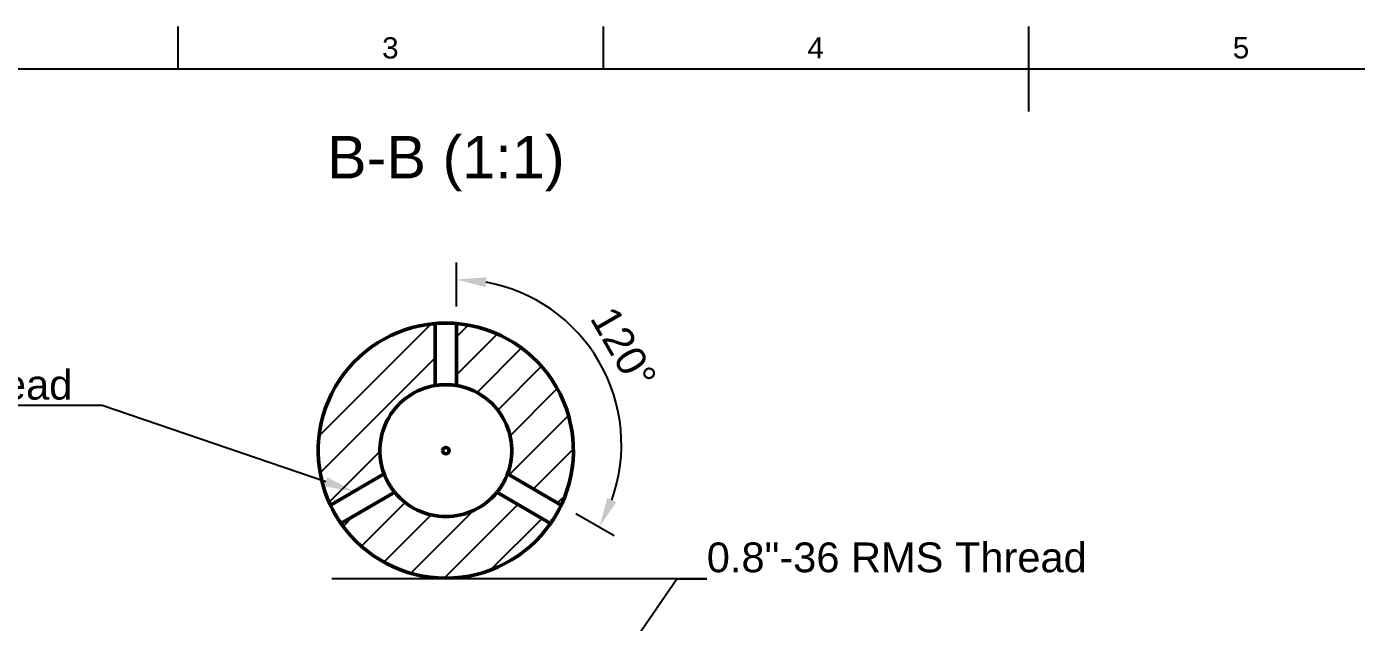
# Model space of a CAD drawing. Header units: millimetres. Extents: x 0 to 420, y 0 to 297.
# Drawn here: x 97.2 to 253.6, y 221.9 to 292 of the extents above; entities that cross this region are included whole.
import ezdxf
from ezdxf import colors
from ezdxf.entities.mleader import LeaderData, LeaderLine
from ezdxf.enums import TextEntityAlignment as Align
from ezdxf.math import Vec2, Vec3

# ---------------------------------------------------------------- set-up
doc = ezdxf.new("R2010")
doc.units = ezdxf.units.MM
doc.header["$LTSCALE"] = 0.75
for name, color, linetype, lineweight in [('Annotations', 7, 'Continuous', 25), ('Border', 7, 'Continuous', 25), ('Dimensions', 7, 'Continuous', 25), ('Hatching', 7, 'Continuous', 25), ('Visible', 7, 'Continuous', 50)]:
    doc.layers.add(name, color=color, linetype=linetype, lineweight=lineweight)
doc.styles.add('FusionTitle', font='arial.ttf')
doc.styles.get("Standard").update_dxf_attribs({"font": 'arial.ttf'})
doc.dimstyles.new('ISO-25', dxfattribs={"dimtxt": 3.5, "dimasz": 3.5, "dimexe": 2, "dimexo": 2, "dimgap": 1.5, "dimtad": 1, "dimzin": 12, "dimdsep": 46, "dimtxsty": 'Standard', "dimcen": 0, "dimclrd": 256, "dimclre": 256, "dimclrt": 256, "dimazin": 3, "dimtp": 0.1, "dimtm": 0.1, "dimtfac": 0.714, "dimtmove": 1, "dimatfit": 3, "dimfxl": 1, "dimtzin": 12, "dimarcsym": 0})

# ---------------------------------------------------------------- blocks, each defined once
blk = doc.blocks.new('ISO_A3_SHEET')
at = {"layer": 'Border'}
for p, q in [((115, 292), (115, 287)), ((165, 292), (165, 287)), ((215, 292), (215, 282)), ((410, 287), (20, 287))]:
    blk.add_line(p, q, dxfattribs=at)
at = {"layer": 'Border', "style": 'FusionTitle'}
for s, p in [('3', (140, 289.5)), ('4', (190, 289.5)), ('5', (240, 289.5))]:
    blk.add_text(s, height=2.5, dxfattribs=at).set_placement(p, align=Align.MIDDLE)
blk = doc.blocks.new('*D29')
at = {"layer": 'Defpoints', "color": 0, "transparency": 16777216}
for p in [(147.763985, 257.089414), (147.763985, 249.790595), (166.870208, 246.228259), (153.766648, 239.393678), (160.087612, 235.744268)]:
    blk.add_point(p, dxfattribs=at)
at = {"layer": 'Dimensions', "lineweight": -2, "transparency": 16777216}
for p, q in [((147.763985, 259.089414), (147.763985, 264.260284)), ((161.819662, 234.744268), (166.297767, 232.158833))]:
    blk.add_line(p, q, dxfattribs=at)
blk.add_arc((147.763985, 242.859317), 19.400967, 340.35042, 79.64958, dxfattribs=at)
at = {"layer": 'Dimensions', "transparency": 16777216}
for points in [[(151.1971, 261.363623), (151.302335, 262.525533), (147.763985, 262.260284)], [(166.564604, 236.090509), (165.505742, 236.580328), (164.565716, 233.158833)]]:
    blk.add_solid(points, dxfattribs=at)
at = {"layer": 'Dimensions', "transparency": 16777216, "insert": (167.412346, 254.203303), "char_height": 3.5, "attachment_point": 5, "rotation": 300.00001157}
blk.add_mtext('120°', dxfattribs=at)

msp = doc.modelspace()

# ---------------------------------------------------------------- hatches: boundary and pattern name
at = {"layer": 'Hatching'}
h = msp.add_hatch(dxfattribs=at)
h.set_pattern_fill('ANSI31', color=256, style=0)
edge = h.paths.add_edge_path(flags=0)
edge.add_line((140.517, 237.239), (134.196, 233.59))
edge.add_ellipse((146.52, 242.141), major_axis=(-12.324, -8.552), ratio=1, start_angle=360, end_angle=470.48556)
edge.add_line((158.844, 233.59), (152.523, 237.239))
edge.add_ellipse((146.52, 242.141), major_axis=(6.003, -4.902), ratio=1, start_angle=-101.52618, end_angle=0, ccw=False)
edge = h.paths.add_edge_path(flags=0)
edge.add_line((145.276, 249.791), (145.276, 257.089))
edge.add_ellipse((146.52, 242.141), major_axis=(-1.244, 14.948), ratio=1, start_angle=360, end_angle=470.48556)
edge.add_line((132.952, 235.744), (139.273, 239.394))
edge.add_ellipse((146.52, 242.141), major_axis=(-7.247, -2.747), ratio=1, start_angle=-101.52618, end_angle=0, ccw=False)
edge = h.paths.add_edge_path(flags=0)
edge.add_line((147.764, 257.089), (147.764, 249.791))
edge.add_ellipse((146.52, 242.141), major_axis=(1.244, 7.65), ratio=1, start_angle=-101.52618, end_angle=0, ccw=False)
edge.add_line((153.767, 239.394), (160.088, 235.744))
edge.add_ellipse((146.52, 242.141), major_axis=(13.568, -6.397), ratio=1, start_angle=360, end_angle=470.48556)

# ---------------------------------------------------------------- linework, layer by layer
at = {"layer": 'Visible', "extrusion": (0, 0, -1)}
for p, q in [((145.276, 249.791, 5.421), (145.276, 257.089, 5.421)), ((147.764, 257.089, 5.421), (147.764, 249.791, 5.421)), ((132.952, 235.744, 5.421), (139.273, 239.394, 5.421)), ((153.767, 239.394, 5.421), (160.088, 235.744, 5.421)), ((140.517, 237.239, 5.421), (134.196, 233.59, 5.421)), ((158.844, 233.59, 5.421), (152.523, 237.239, 5.421))]:
    msp.add_line(p, q, dxfattribs=at)
msp.add_circle((-146.52, 242.141, 4.702), 0.375, dxfattribs=at)
at = {"layer": 'Visible'}
for start, end in [(94.75722, 205.24278), (334.75722, 85.24278), (214.75722, 325.24278)]:
    msp.add_arc((146.52, 242.141, 5.421), 15, start, end, dxfattribs=at)
at = {"layer": 'Visible', "extrusion": (0, 0, -1)}
for start, end in [(339.23691, 80.76309), (99.23691, 200.76309), (219.23691, 320.76309)]:
    msp.add_arc((-146.52, 242.141, -5.421), 7.75, start, end, dxfattribs=at)
at = {"layer": 'Visible'}
for points, knots in [([(145.276, 257.089, 5.421), (145.292, 257.091, 5.334), (145.317, 257.093, 5.247), (145.416, 257.101, 5.008), (145.514, 257.108, 4.866), (145.738, 257.121, 4.642), (145.88, 257.128, 4.544), (146.192, 257.138, 4.415), (146.361, 257.141, 4.384), (146.679, 257.141, 4.384), (146.848, 257.138, 4.415), (147.16, 257.128, 4.544), (147.302, 257.121, 4.642), (147.526, 257.108, 4.866), (147.624, 257.101, 5.008), (147.723, 257.093, 5.247), (147.748, 257.091, 5.334), (147.764, 257.089, 5.421)], [0.02222433, 0.02222433, 0.02222433, 0.02222433, 0.04765635, 0.04765635, 0.09531269, 0.09531269, 0.14296896, 0.14296896, 0.19062522, 0.19062522, 0.23828148, 0.23828148, 0.28593775, 0.28593775, 0.33359409, 0.33359409, 0.35902611, 0.35902611, 0.35902611, 0.35902611]), ([(147.764, 249.791, 5.421), (147.748, 249.793, 5.334), (147.723, 249.797, 5.247), (147.623, 249.812, 5.008), (147.526, 249.826, 4.866), (147.302, 249.852, 4.642), (147.16, 249.866, 4.545), (146.849, 249.886, 4.415), (146.679, 249.891, 4.384), (146.361, 249.891, 4.384), (146.191, 249.886, 4.415), (145.88, 249.866, 4.545), (145.738, 249.852, 4.642), (145.514, 249.826, 4.866), (145.416, 249.812, 5.008), (145.317, 249.797, 5.247), (145.292, 249.793, 5.334), (145.276, 249.791, 5.421)], [0.40402391, 0.40402391, 0.40402391, 0.40402391, 0.42951503, 0.42951503, 0.47723944, 0.47723944, 0.52496268, 0.52496268, 0.57268592, 0.57268592, 0.62040916, 0.62040916, 0.66813241, 0.66813241, 0.71585682, 0.71585682, 0.74134793, 0.74134793, 0.74134793, 0.74134793]), ([(139.273, 239.394, 5.421), (139.279, 239.379, 5.334), (139.288, 239.354, 5.247), (139.325, 239.261, 5.008), (139.361, 239.17, 4.866), (139.451, 238.963, 4.642), (139.51, 238.833, 4.545), (139.649, 238.553, 4.415), (139.729, 238.404, 4.384), (139.888, 238.128, 4.384), (139.977, 237.984, 4.415), (140.15, 237.724, 4.545), (140.233, 237.608, 4.642), (140.367, 237.427, 4.866), (140.428, 237.35, 5.008), (140.491, 237.272, 5.247), (140.507, 237.251, 5.334), (140.517, 237.239, 5.421)], [0.40402391, 0.40402391, 0.40402391, 0.40402391, 0.42951503, 0.42951503, 0.47723944, 0.47723944, 0.52496268, 0.52496268, 0.57268592, 0.57268592, 0.62040916, 0.62040916, 0.66813241, 0.66813241, 0.71585682, 0.71585682, 0.74134793, 0.74134793, 0.74134793, 0.74134793]), ([(152.523, 237.239, 5.421), (152.533, 237.251, 5.334), (152.549, 237.272, 5.247), (152.612, 237.35, 5.008), (152.672, 237.427, 4.866), (152.807, 237.608, 4.642), (152.89, 237.724, 4.545), (153.063, 237.984, 4.415), (153.152, 238.128, 4.384), (153.311, 238.404, 4.384), (153.391, 238.553, 4.415), (153.53, 238.833, 4.545), (153.589, 238.963, 4.642), (153.679, 239.17, 4.866), (153.715, 239.261, 5.008), (153.752, 239.354, 5.247), (153.761, 239.379, 5.334), (153.767, 239.394, 5.421)], [0.40402391, 0.40402391, 0.40402391, 0.40402391, 0.42951503, 0.42951503, 0.47723944, 0.47723944, 0.52496268, 0.52496268, 0.57268592, 0.57268592, 0.62040916, 0.62040916, 0.66813241, 0.66813241, 0.71585682, 0.71585682, 0.74134793, 0.74134793, 0.74134793, 0.74134793]), ([(134.196, 233.59, 5.421), (134.187, 233.603, 5.334), (134.173, 233.624, 5.247), (134.117, 233.706, 5.008), (134.062, 233.786, 4.866), (133.938, 233.974, 4.642), (133.861, 234.093, 4.544), (133.696, 234.358, 4.415), (133.609, 234.504, 4.384), (133.45, 234.779, 4.384), (133.368, 234.927, 4.415), (133.221, 235.202, 4.544), (133.156, 235.328, 4.642), (133.055, 235.529, 4.866), (133.013, 235.617, 5.008), (132.97, 235.707, 5.247), (132.959, 235.73, 5.334), (132.952, 235.744, 5.421)], [0.02222433, 0.02222433, 0.02222433, 0.02222433, 0.04765635, 0.04765635, 0.09531269, 0.09531269, 0.14296896, 0.14296896, 0.19062522, 0.19062522, 0.23828148, 0.23828148, 0.28593775, 0.28593775, 0.33359409, 0.33359409, 0.35902611, 0.35902611, 0.35902611, 0.35902611]), ([(160.088, 235.744, 5.421), (160.081, 235.73, 5.334), (160.07, 235.707, 5.247), (160.027, 235.617, 5.008), (159.985, 235.529, 4.866), (159.884, 235.328, 4.642), (159.819, 235.202, 4.544), (159.672, 234.927, 4.415), (159.59, 234.779, 4.384), (159.431, 234.504, 4.384), (159.344, 234.358, 4.415), (159.179, 234.093, 4.544), (159.102, 233.974, 4.642), (158.978, 233.786, 4.866), (158.923, 233.706, 5.008), (158.867, 233.624, 5.247), (158.853, 233.603, 5.334), (158.844, 233.59, 5.421)], [0.02222433, 0.02222433, 0.02222433, 0.02222433, 0.04765635, 0.04765635, 0.09531269, 0.09531269, 0.14296896, 0.14296896, 0.19062522, 0.19062522, 0.23828148, 0.23828148, 0.28593775, 0.28593775, 0.33359409, 0.33359409, 0.35902611, 0.35902611, 0.35902611, 0.35902611])]:
    msp.add_open_spline(points, degree=3, knots=knots, dxfattribs=at)

# ---------------------------------------------------------------- block references
at = {"layer": 'Border'}
msp.add_blockref('ISO_A3_SHEET', (0, 0), dxfattribs=at)

# ---------------------------------------------------------------- texts
at = {"layer": 'Annotations', "insert": (146.52, 272.644), "char_height": 5, "width": 29.68281, "attachment_point": 8}
msp.add_mtext('B-B (1:1)', dxfattribs=at)

# ---------------------------------------------------------------- dimensions: what is measured, and where the dimension line sits
at = {"layer": 'Dimensions'}
dim = msp.add_angular_dim_2l(base=(166.87, 246.228), line1=((153.767, 239.394), (160.088, 235.744)), line2=((147.764, 257.089), (147.764, 249.791)), dimstyle='ISO-25', override={"dimlfac": 1, "dimpost": ''}, dxfattribs=at)
dim.commit()
dim.dimension.update_dxf_attribs({"geometry": '*D29', "text_midpoint": (167.412, 254.203)})

# ---------------------------------------------------------------- leaders
at = {"layer": 'Annotations'}
ml = msp.add_multileader_mtext('Standard', dxfattribs=at)
ml.set_content('M3 x 0.5 Thread', color=256)
ml.set_leader_properties()
ml.build(insert=Vec2(0, 0))
ml.multileader.update_dxf_attribs({"text_left_attachment_type": 5, "text_right_attachment_type": 5, "dogleg_length": 3.5, "arrow_head_size": 3.5})
ctx = ml.context
ctx.base_point, ctx.char_height, ctx.arrow_head_size, ctx.landing_gap_size, ctx.plane_origin = Vec3(67.727, 247.43), 3.5, 3.5, 0, Vec3(135.758, 237.387)
ctx.left_attachment, ctx.right_attachment, ctx.text_align_type = 5, 5, 2
notes = []
notes.append((ctx, [(0, (1, 1, 0), (106.112, 247.43), (-1, 0), 3.5, [(0, [(135.727, 237.346)], 0, [])])]))
ctx.mtext.insert, ctx.mtext.alignment, ctx.mtext.flow_direction = Vec3(102.612, 251.645), 3, 5
ml = msp.add_multileader_mtext('Standard', dxfattribs=at)
ml.set_content('0.8"-36 RMS Thread', color=256)
ml.set_leader_properties()
ml.build(insert=Vec2(0, 0))
ml.multileader.update_dxf_attribs({"text_left_attachment_type": 5, "text_right_attachment_type": 5, "dogleg_length": 3.5, "arrow_head_size": 3.5})
ctx = ml.context
ctx.base_point, ctx.char_height, ctx.arrow_head_size, ctx.landing_gap_size, ctx.plane_origin = Vec3(177.197, 227.082), 3.5, 3.5, 0, Vec3(154.585, 199.033)
ctx.left_attachment, ctx.right_attachment = 5, 5
notes.append((ctx, [(0, (1, 1, 0), (173.697, 227.082), (1, 0), 3.5, [(0, [(154.35, 198.959)], 0, [])])]))
ctx.mtext.insert, ctx.mtext.flow_direction = Vec3(177.197, 231.342), 5
for ctx, leaders in notes:
    for number, flags, end, landing, length, lines in leaders:
        leader = LeaderData()
        leader.index, (leader.has_last_leader_line, leader.has_dogleg_vector, leader.attachment_direction) = number, flags
        leader.last_leader_point, leader.dogleg_vector, leader.dogleg_length = Vec3(end), Vec3(landing), length
        for number, points, colour, breaks in lines:
            line = LeaderLine()
            line.index, line.vertices, line.color, line.breaks = number, Vec3.list(points), colors.encode_raw_color(colour), breaks
            leader.lines.append(line)
        ctx.leaders.append(leader)

doc.saveas('drawing.dxf')
